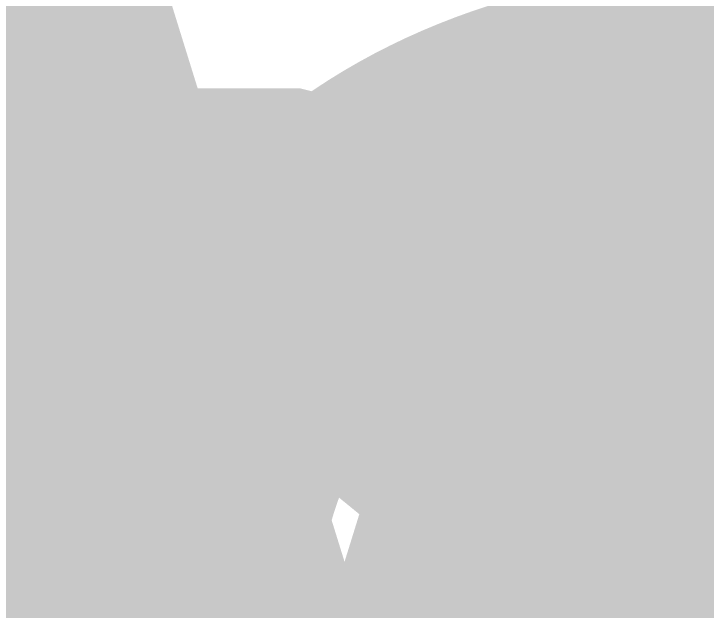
# Model space of a CAD drawing. Extents: x -23 to 289, y -67 to 135.
# Drawn here: x 147.7742 to 148.1708, y 79.2226 to 79.564 of the extents above; entities that cross this region are included whole.
import ezdxf
from ezdxf.enums import TextEntityAlignment as Align

# ---------------------------------------------------------------- set-up
doc = ezdxf.new("R2010")
doc.units = 0
doc.header["$MEASUREMENT"] = 0
for name, color, linetype in [('ASSEMBLY_PART_NUMBERS_BTM', 191, 'CONTINUOUS'), ('ASSEMBLY_REF_DES_BTM', 191, 'CONTINUOUS'), ('GENERATED_SILKSCREEN_BTM', 255, 'CONTINUOUS')]:
    doc.layers.add(name, color=color, linetype=linetype)
doc.styles.add('VERDANA', font='verdana.TTF')
doc.styles.add('VERIBEST_GERBER_0', font='txt')

msp = doc.modelspace()

# ---------------------------------------------------------------- linework, layer by layer
at = {"layer": 'GENERATED_SILKSCREEN_BTM', "const_width": 0.15}
msp.add_lwpolyline([(147.6656, 79.4136), (147.924, 79.4136), (148.0544, 79.3072), (148.06, 79.3056), (148.0656, 79.3064), (148.0704, 79.3088), (148.0744, 79.3136), (148.0768, 79.3184), (148.0776, 79.324), (148.0768, 79.3296), (148.0752, 79.332), (148.0728, 79.3336), (147.9384, 79.4432), (147.9352, 79.444), (147.9336, 79.4448), (147.932, 79.4456), (147.9288, 79.4464), (147.6592, 79.4464)], dxfattribs=at)

# ---------------------------------------------------------------- texts
at = {"layer": 'ASSEMBLY_PART_NUMBERS_BTM', "style": 'VERIBEST_GERBER_0', "text_generation_flag": 2}
msp.add_text('ERJ-3EKF6200V', height=2.032, dxfattribs=at).set_placement((167.75, 81.04), align=Align.TOP_LEFT)
at = {"layer": 'ASSEMBLY_REF_DES_BTM', "style": 'VERDANA', "text_generation_flag": 2}
msp.add_text('D55', height=1.2, dxfattribs=at).set_placement((151, 80), align=Align.TOP_LEFT)

doc.saveas('drawing.dxf')
